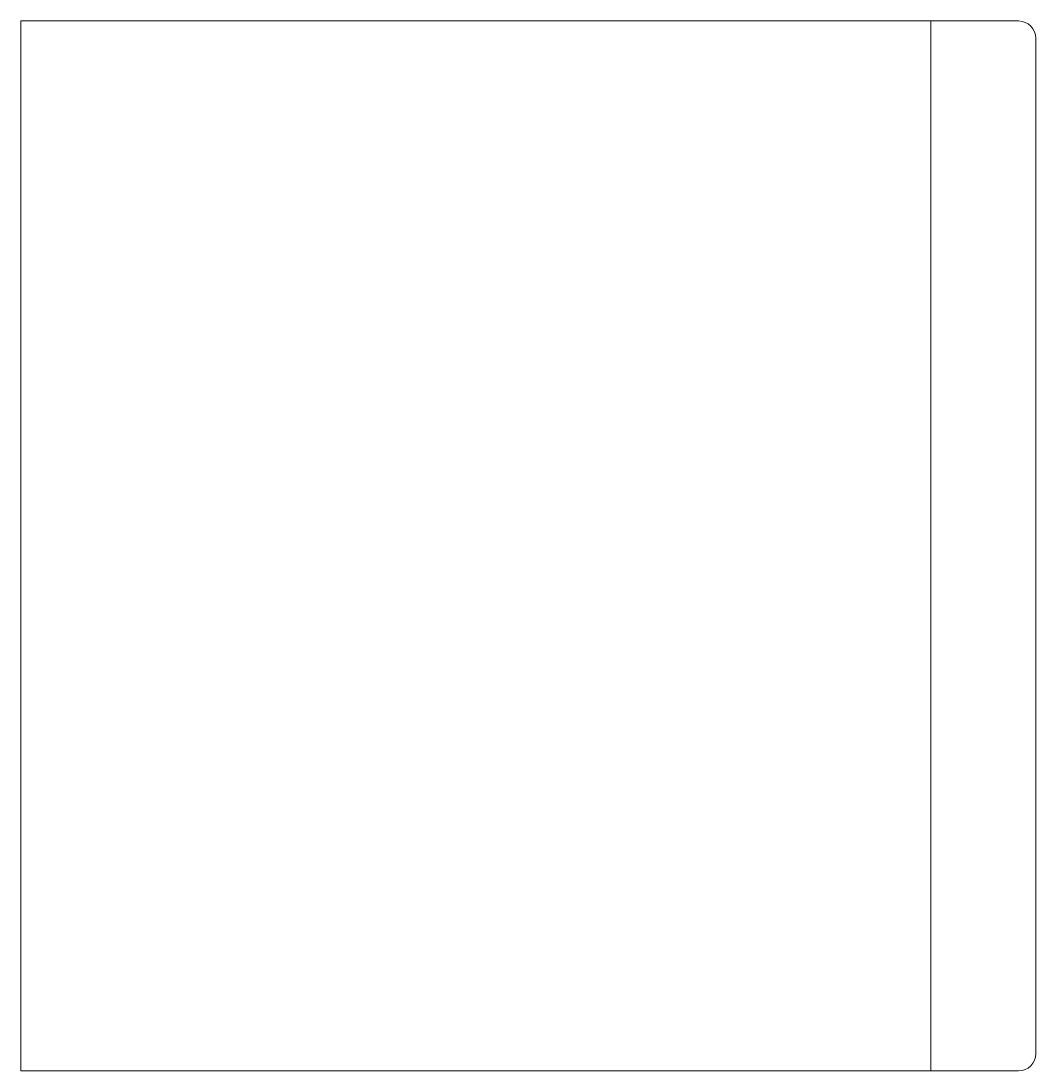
# Model space of a CAD drawing. Header units: inches. Extents: x 166.4 to 195.4, y 564.4 to 594.4.
import ezdxf

# ---------------------------------------------------------------- set-up
doc = ezdxf.new("R2010")
doc.units = ezdxf.units.IN
doc.header["$MEASUREMENT"] = 0
doc.layers.get('0').update_dxf_attribs({"color": 1, "lineweight": 9})

msp = doc.modelspace()

# ---------------------------------------------------------------- linework, layer by layer
at = {"lineweight": 5}
for p, q in [((166.441, 564.421), (166.441, 594.421)), ((166.441, 594.421), (194.941, 594.421)), ((192.441, 594.421), (192.441, 564.421)), ((195.441, 593.921), (195.441, 564.921)), ((194.941, 564.421), (166.441, 564.421))]:
    msp.add_line(p, q, dxfattribs=at)
for centre, start, end in [((194.941, 593.921), 0, 90), ((194.941, 564.921), 270, 0)]:
    msp.add_arc(centre, 0.5, start, end, dxfattribs=at)

doc.saveas('drawing.dxf')
